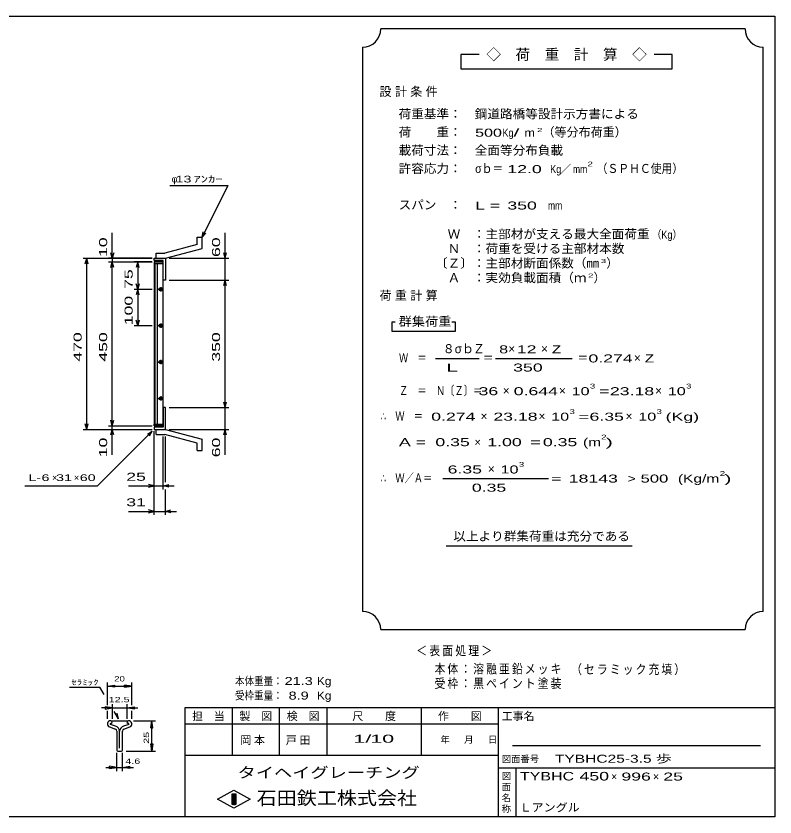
# Model space of a CAD drawing. Units: millimetres, scale not verified. Extents: x -1820 to 1724, y -1285 to 1059.
# Drawn here: x -359 to 1724, y -1141 to 1059 of the extents above; entities that cross this region are included whole.
import ezdxf
from ezdxf.enums import TextEntityAlignment as Align

# ---------------------------------------------------------------- set-up
doc = ezdxf.new("R2010")
doc.units = ezdxf.units.MM
doc.header["$LTSCALE"] = 10
for name, color, linetype, lineweight in [('0_2', 150, 'Continuous', 25), ('16', 3, 'Continuous', 25), ('19', 6, 'Continuous', 25), ('22', 2, 'Continuous', 25), ('32', 4, 'Continuous', 25)]:
    doc.layers.add(name, color=color, linetype=linetype, lineweight=lineweight)
doc.styles.add('ベクトル', font='')
doc.styles.get('ベクトル').set_extended_font_data('ベクトル')

msp = doc.modelspace()

# ---------------------------------------------------------------- linework, layer by layer
at = {"layer": '0_2'}
for p, q in [((-1736, 1059), (1724, 1059)), ((1724, 1059), (1724, -1141)), ((1724, -841), (104, -841)), ((104, -841), (104, -1141)), ((234, -841), (234, -971)), ((364, -971), (364, -841)), ((494, -841), (494, -971)), ((754, -971), (754, -841)), ((964, -841), (964, -1141)), ((964, -886), (104, -886)), ((1684, -946), (1004, -946)), ((104, -971), (964, -971)), ((964, -1006), (1724, -1006)), ((1014, -1141), (1014, -1006)), ((194, -1092), (239, -1067)), ((234, -1077), (244, -1077)), ((234, -1107), (234, -1077)), ((234, -1077), (236, -1077)), ((236, -1077), (236, -1107)), ((238, -1107), (238, -1077)), ((238, -1077), (240, -1077)), ((239, -1067), (284, -1092)), ((240, -1077), (240, -1107)), ((242, -1107), (242, -1077)), ((242, -1077), (244, -1077)), ((244, -1077), (244, -1107)), ((244, -1077), (244, -1107)), ((239, -1117), (194, -1092)), ((284, -1092), (239, -1117)), ((244, -1107), (234, -1107)), ((236, -1107), (238, -1107)), ((240, -1107), (242, -1107)), ((1724, -1141), (-1736, -1141))]:
    msp.add_line(p, q, dxfattribs=at)
at = {"layer": '16'}
for p, q in [((45, 383.5), (20, 383.5)), ((20, 383.5), (20, 379)), ((20, 379), (45, 379)), ((20, 379), (20, -62)), ((45, 379), (20, 379)), ((22, 379), (22, -62)), ((29, -62), (29, 379)), ((45, 379), (45, 383.5)), ((45, -62), (45, 379)), ((30, 308.5), (46, 308.5)), ((40, 311.5), (36, 311.5)), ((38, 314.5), (38, 302.5)), ((36, 305.5), (40, 305.5)), ((30, 208.5), (46, 208.5)), ((40, 211.5), (36, 211.5)), ((36, 205.5), (40, 205.5)), ((38, 214.5), (38, 202.5)), ((40, 111.5), (36, 111.5)), ((38, 114.5), (38, 102.5)), ((30, 108.5), (46, 108.5)), ((36, 105.5), (40, 105.5)), ((30, 8.5), (46, 8.5)), ((40, 11.5), (36, 11.5)), ((36, 5.5), (40, 5.5)), ((38, 14.5), (38, 2.5)), ((20, -62), (45, -62)), ((20, -66.5), (20, -62)), ((20, -62), (45, -62)), ((45, -62), (45, -66.5)), ((45, -66.5), (20, -66.5))]:
    msp.add_line(p, q, dxfattribs=at)
for centre, radius, start, end in [((36, 308.5), 3, 90, 270), ((38, 308.5), 4, 46.6, 133.4), ((40, 308.5), 3, 270, 90), ((38, 308.5), 4, 226.6, 313.4), ((36, 208.5), 3, 90, 270), ((38, 208.5), 4, 46.6, 133.4), ((38, 208.5), 4, 226.6, 313.4), ((40, 208.5), 3, 270, 90), ((36, 108.5), 3, 90, 270), ((38, 108.5), 4, 46.6, 133.4), ((40, 108.5), 3, 270, 90), ((38, 108.5), 4, 226.6, 313.4), ((36, 8.5), 3, 90, 270), ((38, 8.5), 4, 46.6, 133.4), ((38, 8.5), 4, 226.6, 313.4), ((40, 8.5), 3, 270, 90)]:
    msp.add_arc(centre, radius, start, end, dxfattribs=at)
at = {"layer": '19'}
for p, q in [((138, 451.5), (152, 451.5)), ((138, 431.5), (138, 451.5)), ((152, 420.5), (152, 451.5)), ((138, 431.5), (49, 407.5)), ((51, 393.5), (152, 420.5)), ((26, 407.5), (49, 407.5)), ((26, 393.5), (26, 407.5)), ((20, 387.5), (20, 393.5)), ((20, 393.5), (50, 393.5)), ((45, 387.5), (20, 387.5)), ((26, 393.5), (51, 393.5)), ((45, 333.5), (45, 387.5)), ((50, 393.5), (51, 392.5)), ((51, 392.5), (51, 333.5)), ((51, 333.5), (45, 333.5)), ((51, -16.5), (45, -16.5)), ((45, -16.5), (45, -70.5)), ((51, -75.5), (51, -16.5)), ((20, -70.5), (20, -76.5)), ((45, -70.5), (20, -70.5)), ((20, -76.5), (50, -76.5)), ((26, -76.5), (51, -76.5)), ((26, -90.5), (26, -76.5)), ((50, -76.5), (51, -75.5)), ((51, -76.5), (152, -103.5)), ((26, -90.5), (49, -90.5)), ((138, -114.5), (49, -90.5)), ((152, -134.5), (152, -103.5)), ((138, -134.5), (138, -114.5)), ((138, -134.5), (152, -134.5))]:
    msp.add_line(p, q, dxfattribs=at)
at = {"layer": '22', "color": 4}
for p, q in [((1642, 1023.5), (642, 1023.5)), ((592, 973.5), (592, -576.5)), ((1692, -576.5), (1692, 973.5)), ((912, 953.5), (862, 953.5)), ((862, 953.5), (862, 913.5)), ((1442, 953.5), (1392, 953.5)), ((1442, 913.5), (1442, 953.5)), ((862, 913.5), (1442, 913.5)), ((63, 593.5), (223, 593.5)), ((152, 451.5), (223, 593.5)), ((-95, 393.5), (-95, 463.5)), ((152, 451.5), (155, 466.1)), ((152, 451.5), (162, 462.5)), ((215, 393.5), (215, 463.5)), ((-95, 393.5), (-99, 408.5)), ((-91, 408.5), (-95, 393.5)), ((215, 393.5), (211, 408.5)), ((215, 393.5), (219, 408.5)), ((-175, 393.5), (15, 393.5)), ((-169, 378.5), (-165, 393.5)), ((-161, 378.5), (-165, 393.5)), ((-165, -76.5), (-165, 393.5)), ((15, 393.5), (-105, 393.5)), ((-105, 383.5), (15, 383.5)), ((-99, 368.5), (-95, 383.5)), ((-95, 393.5), (-95, 383.5)), ((-91, 368.5), (-95, 383.5)), ((-95, -66.5), (-95, 383.5)), ((15, 383.5), (-35, 383.5)), ((-25, 383.5), (-29, 368.5)), ((-21, 368.5), (-25, 383.5)), ((-25, 383.5), (-25, 308.5)), ((61, 393.5), (225, 393.5)), ((215, 333.5), (215, 393.5)), ((61, 333.5), (225, 333.5)), ((211, 318.5), (215, 333.5)), ((219, 318.5), (215, 333.5)), ((215, -16.5), (215, 333.5)), ((-35, 308.5), (15, 308.5)), ((-25, 308.5), (-29, 323.5)), ((-25, 308.5), (-29, 293.5)), ((-21, 323.5), (-25, 308.5)), ((-21, 293.5), (-25, 308.5)), ((-25, 308.5), (-25, 208.5)), ((-25, 208.5), (-29, 223.5)), ((-21, 223.5), (-25, 208.5)), ((-35, 208.5), (15, 208.5)), ((682, 218.5), (672, 218.5)), ((672, 218.5), (672, 193.5)), ((847, 218.5), (837, 218.5)), ((847, 193.5), (847, 218.5)), ((672, 193.5), (847, 193.5)), ((792, 118.5), (912, 118.5)), ((957, 118.5), (1167, 118.5)), ((61, -16.5), (225, -16.5)), ((215, -16.5), (211, -1.5)), ((215, -16.5), (219, -1.5)), ((215, -76.5), (215, -16.5)), ((-165, -76.5), (-169, -61.5)), ((-165, -76.5), (-161, -61.5)), ((-95, -66.5), (-99, -51.5)), ((-95, -66.5), (-91, -51.5)), ((-175, -76.5), (15, -76.5)), ((-135, -231.5), (15, -81.5)), ((-105, -66.5), (15, -66.5)), ((-105, -76.5), (15, -76.5)), ((-99, -91.5), (-95, -76.5)), ((-95, -76.5), (-95, -66.5)), ((-91, -91.5), (-95, -76.5)), ((-95, -146.5), (-95, -76.5)), ((2, -89.5), (15, -81.5)), ((7, -94.5), (15, -81.5)), ((20, -241.5), (20, -81.5)), ((20, -311.5), (20, -81.5)), ((61, -76.5), (225, -76.5)), ((211, -91.5), (215, -76.5)), ((219, -91.5), (215, -76.5)), ((215, -146.5), (215, -76.5)), ((45, -241.5), (45, -95.5)), ((51, -221.5), (51, -95.5)), ((812, -211.5), (1102, -211.5)), ((-335, -231.5), (-135, -231.5)), ((-50, -231.5), (20, -231.5)), ((20, -231.5), (5, -227.5)), ((5, -235.5), (20, -231.5)), ((20, -231.5), (45, -231.5)), ((45, -231.5), (60, -227.5)), ((60, -235.5), (45, -231.5)), ((45, -231.5), (75, -231.5)), ((51, -311.5), (51, -241.5)), ((-50, -301.5), (20, -301.5)), ((20, -301.5), (5, -297.5)), ((5, -305.5), (20, -301.5)), ((20, -301.5), (51, -301.5)), ((51, -301.5), (66, -297.5)), ((66, -305.5), (51, -301.5)), ((51, -301.5), (81, -301.5)), ((822, -396.5), (1332, -396.5)), ((642, -626.5), (1642, -626.5))]:
    msp.add_line(p, q, dxfattribs=at)
for centre, start, end in [((592, 1023.5), 270, 0), ((1692, 1023.5), 180, 270), ((592, -626.5), 0, 90), ((1692, -626.5), 90, 180)]:
    msp.add_arc(centre, 50, start, end, dxfattribs=at)
at = {"layer": '32'}
for p, q in [((-212.33, -784.5), (-129, -784.5)), ((-117.33, -804.5), (-129, -784.5)), ((-108, -833.5), (-108, -771.5)), ((-108, -781.5), (-88, -778.5)), ((-88, -784.5), (-108, -781.5)), ((-108, -781.5), (-41.33, -781.5)), ((-88, -784.5), (-88, -778.5)), ((-41.33, -781.5), (-61.33, -778.5)), ((-61.33, -784.5), (-61.33, -778.5)), ((-61.33, -784.5), (-41.33, -781.5)), ((-41.33, -833.5), (-41.33, -771.5)), ((-94.67, -871.5), (-94.67, -831.5)), ((-54.67, -831.5), (-54.67, -871.5)), ((-94.67, -841.5), (-124.67, -841.5)), ((-94.67, -841.5), (-114.67, -838.5)), ((-114.67, -838.5), (-114.67, -844.5)), ((-114.67, -844.5), (-94.67, -841.5)), ((-108, -871.5), (-108, -849.5)), ((-94.67, -841.5), (-54.67, -841.5)), ((-78, -871.5), (-89.67, -851.5)), ((-78, -871.5), (-81.67, -855.83)), ((-54.67, -841.5), (-34.67, -838.5)), ((-34.67, -844.5), (-54.67, -841.5)), ((-54.67, -841.5), (-24.67, -841.5)), ((-41.33, -871.5), (-41.33, -849.5)), ((-34.67, -838.5), (-34.67, -844.5)), ((-97.7, -876.5), (-50.87, -876.5)), ((-36.33, -876.5), (23.67, -876.5)), ((10.67, -896.5), (13.67, -876.5)), ((16.67, -896.5), (13.67, -876.5)), ((13.67, -959.83), (13.67, -876.5)), ((-102.6, -893.76), (-86.36, -899.46)), ((-85.66, -891.59), (-100.06, -886.53)), ((-99.53, -884.21), (-94.73, -881.88)), ((-94.73, -881.88), (-94.73, -881.11)), ((-49.34, -886.53), (-63.74, -891.59)), ((-63.04, -899.46), (-46.81, -893.76)), ((-54.67, -881.11), (-54.67, -881.88)), ((-54.67, -881.88), (-49.87, -884.21)), ((10.67, -896.5), (16.67, -896.5)), ((-82.37, -905.14), (-82.37, -957.54)), ((-74.67, -952.2), (-74.67, -905.3)), ((-67.03, -957.54), (-67.03, -905.14)), ((13.67, -959.83), (10.67, -939.83)), ((10.67, -939.83), (16.67, -939.83)), ((16.67, -939.83), (13.67, -959.83)), ((-82.33, -1014.83), (-82.33, -964.83)), ((-80.03, -959.87), (-69.37, -959.87)), ((-67, -1014.83), (-67, -964.83)), ((-56.33, -959.83), (23.67, -959.83)), ((-112.33, -1004.83), (-82.33, -1004.83)), ((-82.33, -1004.83), (-102.33, -1001.83)), ((-102.33, -1007.83), (-102.33, -1001.83)), ((-102.33, -1007.83), (-82.33, -1004.83)), ((-82.33, -1004.83), (-67, -1004.83)), ((-67, -1004.83), (-47, -1001.83)), ((-47, -1007.83), (-67, -1004.83)), ((-67, -1004.83), (-37, -1004.83)), ((-47, -1007.83), (-47, -1001.83))]:
    msp.add_line(p, q, dxfattribs=at)
for centre, radius, start, end in [((-99.03, -885.5), 9, 90.98, 246.68), ((-99.56, -881.32), 4.83, 2.5, 85.55), ((-49.84, -881.32), 4.83, 94.45, 177.5), ((-50.37, -885.5), 9, 293.32, 89.02002), ((-98.98, -885.55), 1.47, 111.91, 222.33), ((-88.36, -905.13), 6, 0, 70.58), ((-89.97, -906.31), 15.33, 3.78, 73.7), ((-59.44, -906.31), 15.33, 106.3, 176.22), ((-61.04, -905.13), 6, 109.42, 180), ((-50.42, -885.55), 1.47, 317.67, 68.08999), ((-80.03, -957.54), 2.33, 180, 270), ((-69.37, -957.54), 2.33, 270, 0)]:
    msp.add_arc(centre, radius, start, end, dxfattribs=at)

# ---------------------------------------------------------------- texts
at = {"layer": '0_2', "style": 'ベクトル'}
for s, height, p in [('担\u3000当', 21.99, (124, -864)), ('製\u3000図', 21.99, (254, -864)), ('検\u3000図', 21.99, (384, -864)), ('尺\u3000\u3000度', 21.99, (564, -864)), ('作\u3000\u3000図', 21.99, (799, -864)), ('工事名', 21.99, (974, -864)), ('年', 18.33, (806, -928.5)), ('月', 18.33, (871, -928.5)), ('日', 18.33, (936, -928.5)), ('図面番号', 18.33, (974, -981.5)), ('図', 18.33, (974, -1028.5)), ('面', 18.33, (974, -1058.5)), ('名', 18.33, (974, -1088.5)), ('称', 18.33, (974, -1118.5))]:
    msp.add_text(s, height=height, dxfattribs=at).set_placement(p, align=Align.MIDDLE_LEFT)
at = {"layer": '0_2', "color": 222, "style": 'ベクトル'}
for s, height, width, p in [('タイヘイグレーチング', 29.33, 1.25, (249, -1019)), ('石田鉄工株式会社', 36.66, 1.1, (301.5, -1089))]:
    msp.add_text(s, height=height, dxfattribs=dict(at, width=width)).set_placement(p, align=Align.MIDDLE_LEFT)
at = {"layer": '22', "style": 'ベクトル'}
for s, height, p in [('◇\u3000荷\u3000重\u3000計\u3000算\u3000◇', 29.33, (932, 953.5)), ('（等分布荷重）', 24.19, (1086, 740)), ('／', 21.99, (1134.5, 638.5)), ('φ', 18.33, (68, 611)), ('）', 24.19, (1261, 380)), ('）', 24.19, (1226, 340)), ('８', 24.19, (812, 145)), ('σｂ', 24.19, (845, 145)), ('Ｚ', 24.19, (895, 145)), ('×', 24.19, (992, 145)), ('×', 24.19, (1082, 145)), ('×', 24.19, (1337, 120)), ('×', 24.19, (977, 30)), ('×', 24.19, (1131, 30)), ('×', 24.19, (1395, 30)), ('×', 24.19, (916, -40)), ('×', 24.19, (1075, -40)), ('×', 24.19, (1314, -40)), ('×', 21.99, (899.5, -111.5)), ('×', 24.19, (936, -185)), ('×', 18.33, (-260, -209)), ('×', 18.33, (-200, -209)), ('×', 21.99, (1274, -1030)), ('×', 21.99, (1389, -1030))]:
    msp.add_text(s, height=height, dxfattribs=at).set_placement(p, align=Align.MIDDLE_LEFT)
for s, height, width, p in [('荷重基準：\u3000', 24.19, 1.05, (691, 790)), ('鋼道路橋等設計示方書による', 24.19, 1.05, (900, 790)), ('荷\u3000\u3000重：\u3000', 24.19, 1.05, (691, 740)), ('500', 21.99, 1.5, (901, 738.5)), ('Kg', 21.99, 0.85, (976, 738.5)), ('/', 21.99, 2, (1006, 738.5)), ('2', 11, 1.8, (1071, 746)), ('m', 21.99, 1.2, (1036, 738.5)), ('載荷寸法：\u3000', 24.19, 1.05, (691, 690)), ('全面等分布負載', 24.19, 1.05, (900, 690)), ('許容応力：\u3000', 24.19, 1.05, (691, 640)), ('σｂ＝', 24.19, 0.9, (901, 640)), (' 12.0', 21.99, 1.65, (976, 638.5)), ('Kg', 21.99, 0.85, (1107, 638.5)), ('mm', 21.99, 0.8, (1169.5, 638.5)), ('2', 13.2, 1.5, (1209.5, 652.5)), ('（ＳＰＨＣ使用）', 24.19, 0.9, (1234.5, 640)), (' 13 ', 18.33, 1.6, (68, 611)), ('ｱﾝｶｰ', 18.33, 1.6, (128, 611)), ('スパン\u3000：\u3000', 24.19, 1.05, (691, 540)), ('L =', 21.99, 1.65, (901, 538.5)), (' 350 ', 21.99, 1.65, (976, 538.5)), ('mm', 21.99, 0.8, (1101, 538.5)), ('\u3000Ｗ\u3000：主部材が支える最大全面荷重', 24.19, 1.05, (791, 460)), ('（Kg）', 21.99, 0.85, (1386, 458.5)), ('\u3000Ｎ\u3000：荷重を受ける主部材本数', 24.19, 1.05, (791, 420)), ('〔Ｚ〕：主部材断面係数（㎜', 24.19, 1.05, (791, 380)), ('3', 11, 1.8, (1246, 386)), ('\u3000Ａ\u3000：実効負載面積（ｍ', 24.19, 1.05, (791, 340)), ('2', 11, 1.8, (1211, 346)), ('群集荷重', 24.19, 1.1, (691, 220)), ('8', 21.99, 1.5, (967, 143.5)), (' 12 ', 21.99, 1.65, (1002, 143.5)), ('Z', 21.99, 1.4, (1112, 143.5)), ('Ｗ\u3000＝', 24.19, 0.75, (692, 120)), ('＝', 24.19, 0.9, (922, 120)), ('＝', 24.19, 0.9, (1182, 120)), ('0.274', 21.99, 1.65, (1212, 118.5)), ('Z', 21.99, 1.4, (1367, 118.5)), (' 350 ', 21.99, 1.65, (992, 93.5)), ('Ｚ\u3000＝\u3000Ｎ〔Ｚ〕＝', 24.19, 0.75, (692, 30)), ('3', 13.2, 1.5, (1216, 42.5)), ('3', 13.2, 1.5, (1480, 42.5)), (' 36 ', 21.99, 1.65, (897, 28.5)), ('0.644', 21.99, 1.65, (1007, 28.5)), ('10', 21.99, 1.5, (1166, 28.5)), ('=', 21.99, 1.7, (1241, 28.5)), ('23.18', 21.99, 1.65, (1271, 28.5)), ('10', 21.99, 1.5, (1430, 28.5)), ('3', 13.2, 1.5, (1160, -27.5)), ('3', 13.2, 1.5, (1399, -27.5)), ('∴\u3000Ｗ\u3000＝', 24.19, 0.75, (642, -40)), (' 0.274', 21.99, 1.65, (767, -41.5)), ('23.18', 21.99, 1.65, (951, -41.5)), ('10', 21.99, 1.5, (1110, -41.5)), ('=', 21.99, 1.7, (1185, -41.5)), ('6.35', 21.99, 1.65, (1215, -41.5)), ('10', 21.99, 1.5, (1349, -41.5)), ('(Kg)', 21.99, 1.65, (1424, -41.5)), ('A = ', 21.99, 1.65, (692, -111.5)), ('0.35', 21.99, 1.65, (792, -111.5)), ('1.00', 21.99, 1.65, (934.5, -111.5)), ('=', 21.99, 1.7, (1052, -111.5)), ('0.35', 21.99, 1.65, (1087, -111.5)), ('(m', 21.99, 1.45, (1197, -111.5)), ('2', 13.2, 1.5, (1247, -97.5)), (')', 21.99, 2, (1259.5, -111.5)), (' 6.35', 21.99, 1.65, (812, -186.5)), ('10', 21.99, 1.5, (971, -186.5)), ('3', 13.2, 1.5, (1021, -172.5)), (' 25 ', 21.99, 1.65, (-70, -206.5)), ('∴\u3000Ｗ／Ａ＝', 24.19, 0.75, (642, -210)), ('2', 13.2, 1.5, (1572.5, -197.5)), ('L-', 18.33, 1.6, (-325, -209)), (' 6 ', 18.33, 1.6, (-300, -209)), (' 31 ', 18.33, 1.6, (-260, -209)), (' 60 ', 18.33, 1.6, (-195, -209)), ('=', 21.99, 1.7, (1109.5, -211.5)), (' 18143 ', 21.99, 1.65, (1144.5, -211.5)), ('>', 21.99, 1.3, (1319.5, -211.5)), (' 500 ', 21.99, 1.55, (1342.5, -211.5)), ('(Kg/m', 21.99, 1.45, (1457.5, -211.5)), (')', 21.99, 2, (1585, -211.5)), ('0.35', 21.99, 1.65, (892, -236.5)), (' 31 ', 21.99, 1.65, (-70, -276.5)), ('以上より群集荷重は充分である', 24.19, 1.05, (841, -370)), ('本体重量：', 21.99, 0.85, (242, -767.5)), (' 21.3', 21.99, 1.35, (367, -767.5)), ('Kg', 21.99, 1.1, (467, -767.5)), ('受枠重量：', 21.99, 0.85, (242, -807.5)), ('  8.9', 21.99, 1.35, (367, -807.5)), ('Kg', 21.99, 1.1, (467, -807.5)), ('1/', 21.99, 2, (567, -926)), (' 10 ', 21.99, 2, (597, -926)), ('TYBHC25-3.5 歩', 21.99, 1.45, (1120, -981)), ('TYBHC', 23.46, 1.4, (1024, -1029)), (' 450 ', 23.46, 1.55, (1174, -1029)), (' 996 ', 21.99, 1.65, (1289, -1030)), (' 25 ', 21.99, 1.65, (1404, -1030)), ('Ｌアングル', 21.99, 1.1, (1023, -1115))]:
    msp.add_text(s, height=height, dxfattribs=dict(at, width=width)).set_placement(p, align=Align.MIDDLE_LEFT)
at = {"layer": '22', "style": 'ベクトル', "width": 1.65}
for s, p in [(' 10 ', (-120, 383.5)), (' 60 ', (190, 383.5)), (' 75 ', (-50, 296)), (' 100 ', (-50, 196)), (' 470 ', (-190, 96)), (' 450 ', (-120, 96)), (' 350 ', (190, 96)), (' 10 ', (-120, -166.5)), (' 60 ', (190, -166.5))]:
    msp.add_text(s, height=21.99, rotation=90, dxfattribs=at).set_placement(p, align=Align.MIDDLE_LEFT)
at = {"layer": '22', "attachment_point": 4, "style": 'ベクトル'}
for s, insert, char_height in [('\\T1.28;設計条件', (638.5, 850), 24.19), ('\\T1.28;荷重計算', (638.5, 290), 24.19), ('\\T1.5;\\W2;\\~L\\~', (797, 93.5), 21.99), ('\\T1.2;\\W0.85;＜表面処理＞', (739.5, -685.5), 25.66), ('\\T1.19;\\W0.85;本体：溶融亜鉛メッキ', (789.5, -735.5), 25.66), ('\\T1.19;\\W0.85;（セラミック充填）', (1164.42, -737.11), 25.66), ('\\T1.19;\\W0.85;受枠：黒ペイント塗装', (789.5, -775.5), 25.66), ('\\T1.25;岡本\u3000', (256.5, -931), 21.99), ('\\T1.25;戸田\u3000', (381.5, -931.5), 21.99)]:
    msp.add_mtext(s, dxfattribs=dict(at, insert=insert, char_height=char_height))
at = {"layer": '32', "color": 2, "style": 'ベクトル'}
for s, width, p in [('ｾﾗﾐｯｸ', 1.5, (-207.33, -771.5)), ('20', 1.35, (-89.67, -761.5)), ('12.5', 1.5, (-104.67, -818.5)), (' 4.6 ', 1.5, (-67, -987.83))]:
    msp.add_text(s, height=14.66, dxfattribs=dict(at, width=width)).set_placement(p, align=Align.MIDDLE_LEFT)
at = {"layer": '32', "color": 2, "style": 'ベクトル', "width": 1.5}
msp.add_text(' 25 ', height=14.66, rotation=90, dxfattribs=at).set_placement((-1.33, -948.17), align=Align.MIDDLE_LEFT)

doc.saveas('drawing.dxf')
